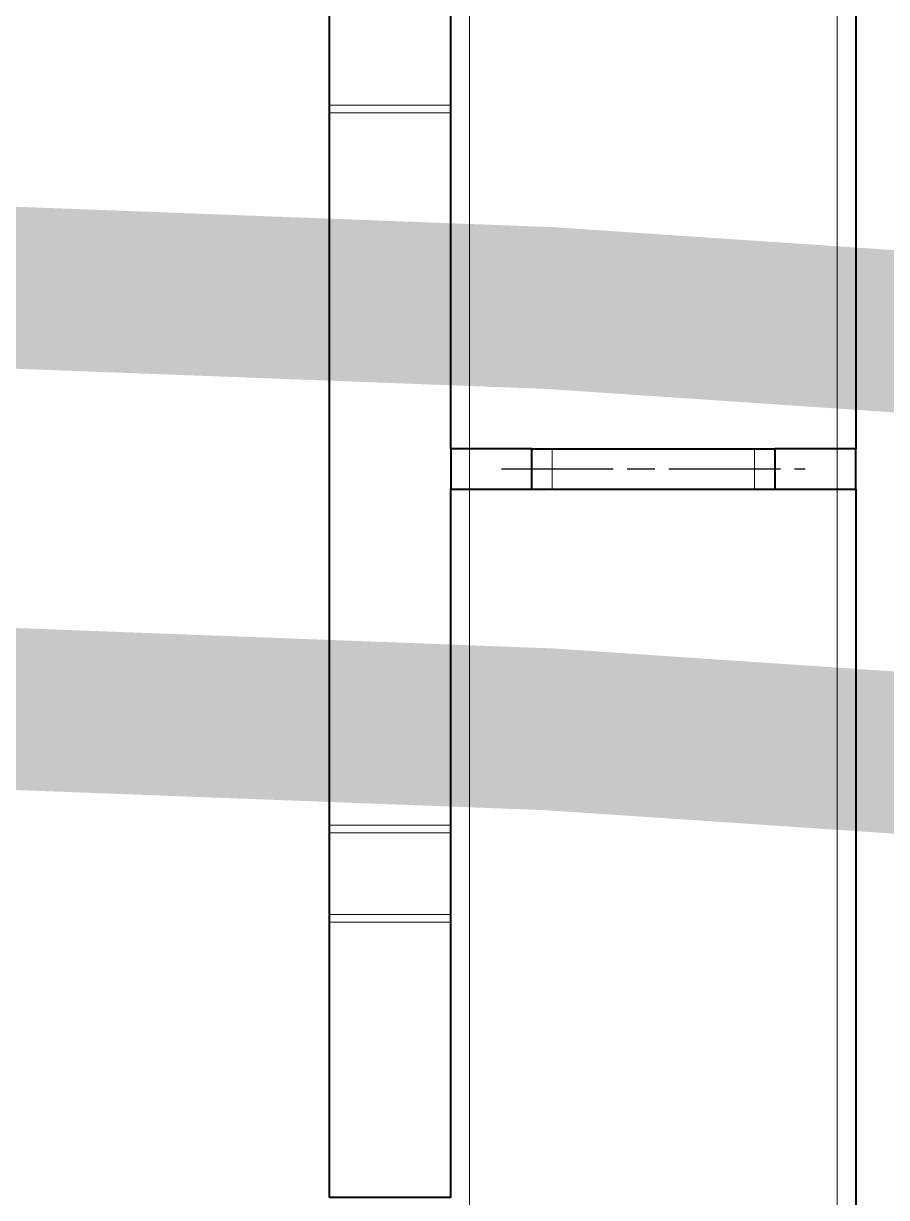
# Model space of a CAD drawing. Header units: millimetres. Extents: x 4969 to 37601, y -771 to 6478.
# Drawn here: x 13108.5 to 13215.1, y 2375.6 to 2520.6 of the extents above; entities that cross this region are included whole.
import ezdxf

# ---------------------------------------------------------------- set-up
doc = ezdxf.new("R2010")
doc.units = ezdxf.units.MM
doc.header["$LTSCALE"] = 7
doc.header["$MEASUREMENT"] = 0
doc.linetypes.add('CHAIN', pattern=[0.3543, 0.2362, -0.0295, 0.0591, -0.0295])
doc.layers.get('0').update_dxf_attribs({"linetype": 'CONTINUOUS'})
for name, color, linetype, lineweight in [('가려진 것(ISO)', 2, 'CONTINUOUS', 18), ('가시적인 것(ISO)', 3, 'CONTINUOUS', 40), ('중심선(ISO)', 7, 'CONTINUOUS', 25)]:
    doc.layers.add(name, color=color, linetype=linetype, lineweight=lineweight)
doc.styles.get("Standard").update_dxf_attribs({"font": 'ISOCP'})
doc.dimstyles.new('PS-20', dxfattribs={"dimscale": 20, "dimtxt": 3.2, "dimasz": 2.5, "dimexe": 2, "dimexo": 2.5, "dimgap": 2, "dimtad": 1, "dimtoh": 1, "dimrnd": 0.05, "dimzin": 12, "dimdsep": 46, "dimtxsty": 'Standard', "dimcen": 0, "dimclrt": 2, "dimazin": 3, "dimtfac": 1, "dimtofl": 0, "dimtmove": 0, "dimatfit": 3, "dimfxl": 0, "dimtolj": 1, "dimtzin": 0, "dimarcsym": 0})

# ---------------------------------------------------------------- blocks, each defined once
blk = doc.blocks.new('A$C01856FDD')
at = {"layer": '가려진 것(ISO)', "ltscale": 25.528696}
blk.add_line((-637.7, 2297.7), (-637.7, 2.3), dxfattribs=at)
at = {"layer": '가려진 것(ISO)', "ltscale": 25.394522}
blk.add_line((-592.3, 2252.3), (-592.3, 47.7), dxfattribs=at)
at = {"layer": '가려진 것(ISO)', "ltscale": 5.71399}
for p, q in [((-640, 1194.95), (-655, 1194.95)), ((-655, 1194), (-640, 1194)), ((-640, 1106), (-655, 1106)), ((-640, 1105.05), (-655, 1105.05)), ((-640, 1094.95), (-655, 1094.95)), ((-655, 1094), (-640, 1094))]:
    blk.add_line(p, q, dxfattribs=at)
at = {"layer": '가려진 것(ISO)', "ltscale": 1.904597}
for p, q in [((-627.5, 1152.5), (-627.5, 1147.5)), ((-602.5, 1152.5), (-602.5, 1147.5))]:
    blk.add_line(p, q, dxfattribs=at)
at = {"layer": '가시적인 것(ISO)'}
for p, q in [((-590, 1300), (-590, 1152.5)), ((-655, 1060), (-655, 1240)), ((-640, 1152.5), (-640, 1240)), ((-630, 1152.5), (-640, 1152.5)), ((-640, 1152.5), (-640, 1147.5)), ((-630, 1147.5), (-630, 1152.5)), ((-630, 1152.5), (-600, 1152.5)), ((-590, 1152.5), (-600, 1152.5)), ((-600, 1152.5), (-600, 1147.5)), ((-590, 1147.5), (-590, 1152.5)), ((-640, 1147.5), (-630, 1147.5)), ((-640, 1060), (-640, 1147.5)), ((-630, 1147.5), (-600, 1147.5)), ((-600, 1147.5), (-590, 1147.5)), ((-590, 1147.5), (-590, 1000)), ((-640, 1060), (-655, 1060))]:
    blk.add_line(p, q, dxfattribs=at)
at = {"layer": '중심선(ISO)', "linetype": 'CHAIN', "ltscale": 8.333956}
blk.add_line((-633.75, 1150), (-596.25, 1150), dxfattribs=at)

msp = doc.modelspace()

# ---------------------------------------------------------------- linework, layer by layer
at = {"color": 1, "const_width": 20, "elevation": -0.01}
msp.add_lwpolyline([(13257.791, 3445.766, -0.4042142), (13492.786, 3251.265, -0.010276), (13525.291, 2893.415, -0.1259343), (13467.791, 2578.352, -0.3153065), (13294.871, 2477.302, 0.0220236), (12930.267, 2491.16, -48.2311016)], format="xyb", dxfattribs=at)
at = {"color": 5, "const_width": 20, "elevation": -0.01}
msp.add_lwpolyline([(13257.791, 3393.725, -0.4042142), (13492.786, 3199.223, -0.010276), (13525.291, 2841.373, -0.1259343), (13467.791, 2526.31, -0.3153065), (13294.871, 2425.261, 0.0220236), (12930.267, 2439.118, -48.2311016)], format="xyb", dxfattribs=at)

# ---------------------------------------------------------------- block references
msp.add_blockref('A$C01856FDD', (13801.291, 1315.613, -0.01))

# ---------------------------------------------------------------- leaders
at = {"annotation_type": 0, "has_hookline": 1, "hookline_direction": 0, "text_width": 966.411}
msp.add_leader([(13003.896, 2430.22, -0.01), (13938.259, 1867.292, -0.01), (13988.259, 1867.292, -0.01)], dimstyle='PS-20', dxfattribs=at)

doc.saveas('drawing.dxf')
